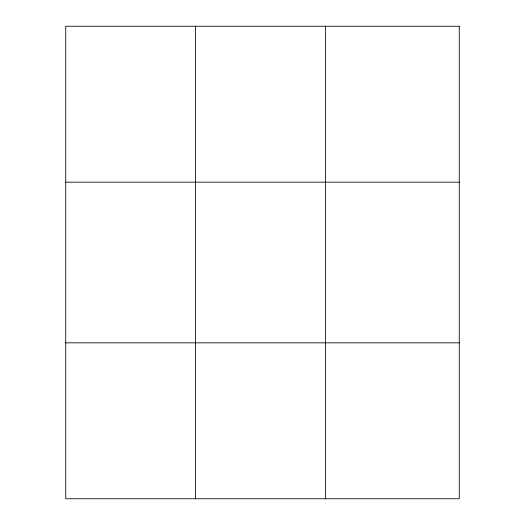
<?xml version="1.0" encoding="UTF-8"?>
<svg xmlns="http://www.w3.org/2000/svg" width="525" height="525" viewBox="0 0 525 525"><rect width="100%" height="100%" fill="white"/><g stroke="black" fill="none" stroke-linecap="round" stroke-linejoin="round"><path stroke-width="0.79" d="M195.602 26.25L195.602 498.75M325.461 26.25L325.461 498.75M65.743 182.175L459.257 182.175M65.743 342.825L459.257 342.825M459.257 26.25L459.257 498.75L65.743 498.75L65.743 26.25L459.257 26.25"/></g></svg>
